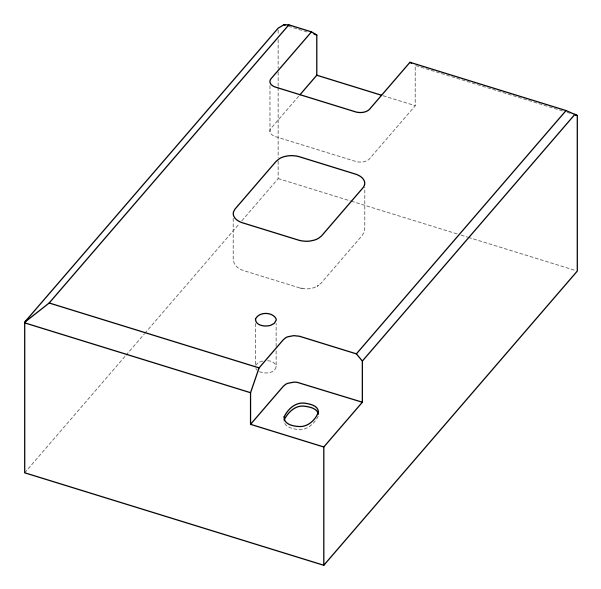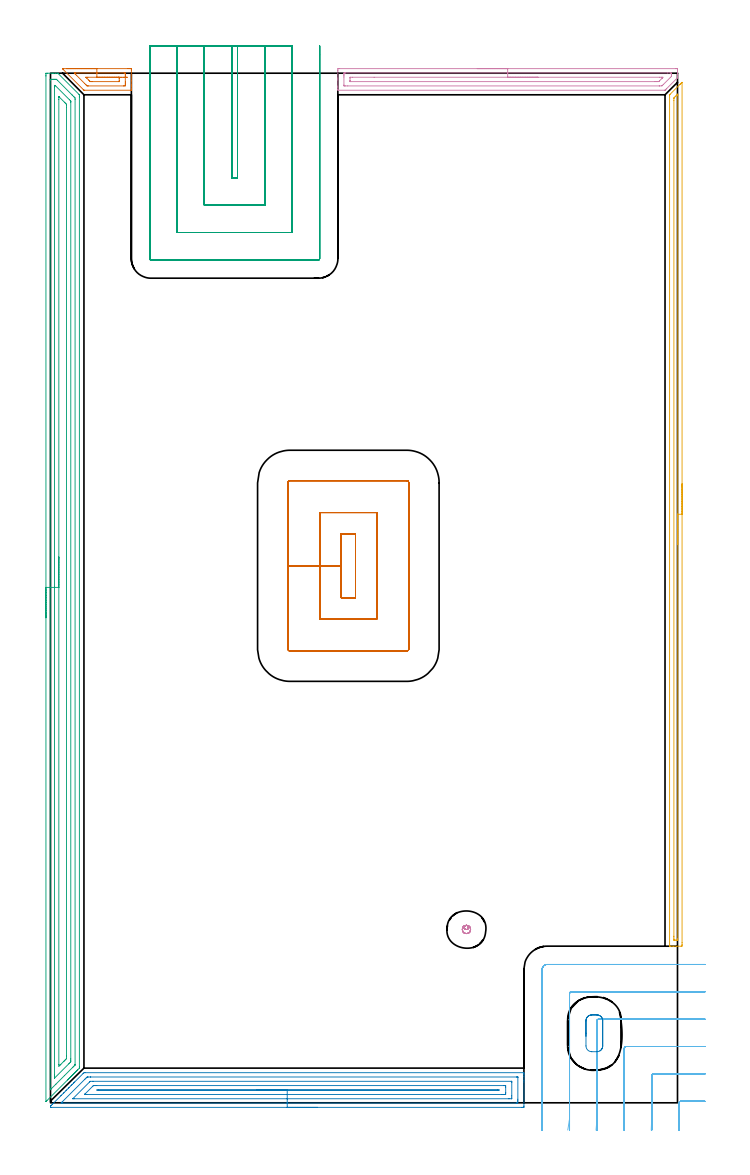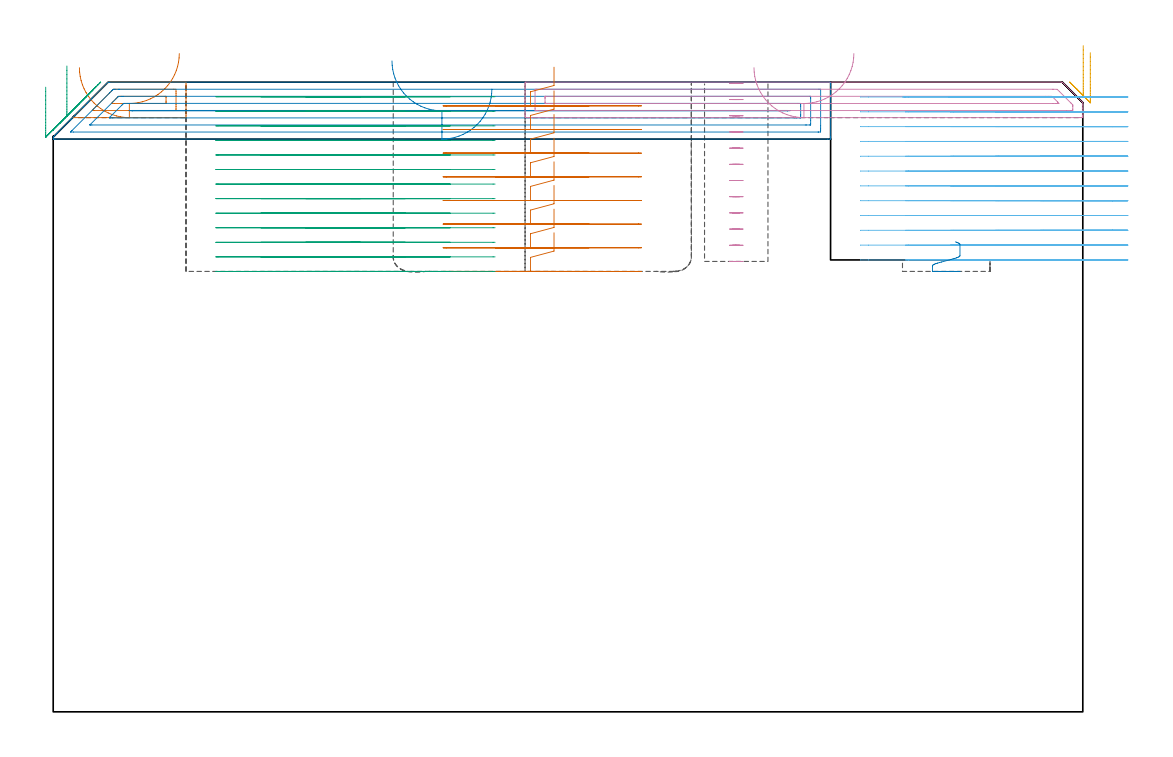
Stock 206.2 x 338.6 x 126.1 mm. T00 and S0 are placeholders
(PLAN: 10 operations, 4 tool changes, 63.5 min)
(1 AREA_MILL | FG_CHAMFER_SURFACE | UGT0205_001 | 0.66 min | 768 mm3)
(2 AREA_MILL_1 | FG_CHAMFER_SURFACE_1 | UGT0205_001 | 6.17 min | 10530 mm3)
(3 AREA_MILL_2 | FG_CHAMFER_SURFACE_2 | UGT0205_001 | 10.85 min | 19819 mm3)
(4 AREA_MILL_3 | FG_CHAMFER_SURFACE_3 | UGT0205_001 | 2.84 min | 2929 mm3)
(5 AREA_MILL_4 | FG_CHAMFER_SURFACE_4 | UGT0205_001 | 4.68 min | 2392 mm3)
(6 MILL_CORNER_NOTCH_RECTANGULAR | CORNER_NOTCH_RECTANGULAR | NXT0201_011 | Follow Part, ap 3, ae 75% | 10.64 min | 91709 mm3)
(7 MILL_RECTANGULAR_POCKET | POCKET_RECTANGULAR_STRAIGHT | UGT0201_095 | Follow Part, ap 5, ae 75% | 6.86 min | 167754 mm3)
(8 MILL_RECTANGULAR_POCKET_1 | POCKET_RECTANGULAR_STRAIGHT_1 | NXT0201_011 | Follow Part, ap 3, ae 75% | 0.17 min | 850 mm3)
(9 MILL_SLOT | SLOT_PARTIAL_RECTANGULAR | NXT0201_011 | Follow Part, ap 3, ae 75% | 20.01 min | 172551 mm3)
(10 MILL_BLIND_HOLE_FROM_SOLID_MATERIAL | STEP1POCKET | UGT0201_128 | Spiral | 0.62 min | 4583 mm3)
(TOOL UGT0205_001 | Chamfer Mill 20 x 3 x 45 deg. | D20 FL50 Z2)
(TOOL NXT0201_011 | ENDMILL 12mm [2P460-1200-NA 1630] | D12 FL38 Z6)
(TOOL UGT0201_095 | End mill 20 mm | D20 R3 FL38 Z4)
(TOOL UGT0201_128 | Carbide End Mill 10.0 | D10 FL15 Z4)
(OP 1 AREA_MILL)
G17 G21 G94 G90
T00 M6
G54
G17 G0 G90 X5.25 Y340.1 S1061 M3
G43 Z136.1 H0
Z129.
G94 G1 X5.288 Z128.128 F250.
X5.402 Z127.263
X5.591 Z126.412
X5.853 Z125.58
X6.187 Z124.774
X6.59 Z124.
X7.058 Z123.264
X7.59 Z122.572
X8.179 Z121.929
X8.822 Z121.34
X9.514 Z120.808
X10.25 Z120.34
X11.024 Z119.937
X11.83 Z119.603
X12.662 Z119.341
X13.514 Z119.152
X14.378 Z119.038
X15.25 Z119.
X25.507
X25.976 Y340.099 Z119.001
X26.439 Y340.095 Z119.003
X26.59 Y340.092 Z119.006
X26.6 Y339.638 Z119.459
Y336.109 Z122.986
Y334.695 Z124.401
Y334.344 Z124.75
Y333.644 Z125.456
Y333.367 Z125.732
X26.593 Y333.008 Z126.083
X26.592 Y333.003 Z126.088
X26.424 Y333. Z126.1
X11.228
X11.004 Y333.004 Z126.089
X10.992 Y333.011 Z126.083
X10.8 Y333.199 Z125.899
X10.781 Y333.218 Z125.88
X4.077 Y339.923 Z119.176
X3.929 Y340.079 Z119.02
X3.914 Y340.098 Z119.001
X4.077 Y340.1 Z119.
X15.25
Y338.686 Z120.414
X24.188 Y338.685 Z120.415
X24.26
X24.566 Y338.679 Z120.421
X24.59 Y338.579 Z120.521
X24.597 Y338.352 Z120.748
X24.599 Y337.873 Z121.227
X24.6 Y337.467 Z121.633
Y335.702 Z123.398
X24.599 Y335.227 Z123.873
X24.598 Y334.822 Z124.278
X24.59 Y334.421 Z124.679
X24.188 Y334.415 Z124.685
X24.117
X12.498
X12.087 Y334.42 Z124.68
X12.04 Y334.422 Z124.678
X11.956 Y334.5 Z124.6
X11.83 Y334.622 Z124.478
X11.675 Y334.775 Z124.325
X11.223 Y335.227 Z123.873
X8.577 Y337.873 Z121.227
X8.1 Y338.353 Z120.747
X7.879 Y338.582 Z120.518
X7.801 Y338.679 Z120.421
X8.1 Y338.685 Z120.415
X8.171
X15.25 Y338.686 Z120.414
Y337.272 Z121.828
X22.4 Y337.271 Z121.829
X22.495 Y337.27 Z121.83
X22.57 Y337.267 Z121.833
X22.586 Y337.265 Z121.835
X22.59 Y337.243 Z121.857
X22.595 Y337.188 Z121.912
X22.599 Y336.991 Z122.109
X22.6 Y336.794 Z122.306
X22.599 Y336.109 Z122.991
X22.598 Y335.914 Z123.186
X22.59 Y335.847 Z123.253
X22.587 Y335.835 Z123.265
X22.577 Y335.833 Z123.267
X22.542 Y335.831 Z123.269
X22.4 Y335.829 Z123.271
X13.746
X13.462 Y335.83 Z123.27
X13.179 Y335.833 Z123.267
X13.099 Y335.835 Z123.265
X13.067 Y335.844 Z123.256
X13.046 Y335.862 Z123.238
X12.959 Y335.944 Z123.156
X12.791 Y336.109 Z122.991
X12.569 Y336.33 Z122.77
X11.909 Y336.991 Z122.109
X11.675 Y337.228 Z121.872
X11.646 Y337.265 Z121.835
X11.647 Y337.266 Z121.834
X11.675 Y337.267 Z121.833
X12.285 Y337.271 Z121.829
X15.25 Y337.272 Z121.828
X16.122 Z121.866
X16.986 Z121.98
X17.838 Z122.169
X18.67 Z122.432
X19.476 Z122.765
X20.25 Z123.168
X20.986 Z123.637
X21.678 Z124.168
X22.321 Z124.757
X22.91 Z125.401
X23.441 Z126.093
X23.91 Z126.828
X24.313 Z127.602
X24.647 Z128.408
X24.909 Z129.24
X25.098 Z130.092
X25.212 Z130.957
X25.25 Z131.828
G0 Z136.1
M5
M2
(OP 2 AREA_MILL_1)
G17 G21 G94 G90
T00 M6
G54
G17 G0 G90 X87.85 Y-1.5 S1061 M3
G43 Z136.1 H0
Z124.7
G94 G1 X87.812 Z123.828 F250.
X87.698 Z122.964
X87.509 Z122.112
X87.247 Z121.28
X86.913 Z120.474
X86.51 Z119.7
X86.042 Z118.964
X85.51 Z118.272
X84.921 Z117.629
X84.278 Z117.04
X83.586 Z116.508
X82.85 Z116.04
X82.076 Z115.637
X81.27 Z115.303
X80.438 Z115.041
X79.586 Z114.852
X78.722 Z114.738
X77.85 Z114.7
X0.38
X0.166 Y-1.499 Z114.701
X0.059 Y-1.496 Z114.704
X0.003 Y-1.492 Z114.707
X0.01 Y-1.098 Z115.101
X0.027 Y-1.077 Z115.122
X0.166 Y-0.933 Z115.264
X0.314 Y-0.783 Z115.412
X0.612 Y-0.488 Z115.712
X0.902 Y-0.197 Z116.002
X3.407 Y2.307 Z118.507
X3.54 Y2.441 Z118.638
X3.588 Y2.489 Z118.688
X4.248 Y3.148 Z119.348
X4.419 Y3.321 Z119.517
X5.09 Y3.99 Z120.19
X5.298 Y4.2 Z120.396
X5.931 Y4.831 Z121.031
X5.97 Y4.87 Z121.069
X6.178 Y5.079 Z121.276
X6.772 Y5.672 Z121.872
X6.863 Y5.763 Z121.962
X7.057 Y5.959 Z122.155
X7.613 Y6.514 Z122.713
X7.755 Y6.656 Z122.855
X7.936 Y6.838 Z123.034
X10.702 Y9.604 Z125.799
X11.005 Y9.897 Z126.088
X11.327 Y9.9 Z126.1
X155.534
X155.69 Y9.894 Z126.093
X155.7 Y9.586 Z125.785
Y9.25 Z125.449
Y8.597 Z124.792
Y7.392 Z123.588
Y6.838 Z123.032
Y-1.077 Z115.121
X155.698 Y-1.356 Z114.842
X155.69 Y-1.492 Z114.706
X155.552 Y-1.499 Z114.699
X155.088 Y-1.5 Z114.7
X77.85
Y-0.086 Z116.114
X4.07 Y-0.085 Z116.115
X3.558 Y-0.079 Z116.121
X3.483 Y-0.078 Z116.122
X3.522 Y-0.035 Z116.165
X3.594 Y0.042 Z116.242
X3.682 Y0.132 Z116.332
X3.765 Y0.215 Z116.415
X11.327 Y7.778 Z123.978
X11.742 Y8.189 Z124.389
X11.904 Y8.347 Z124.547
X12.033 Y8.471 Z124.671
X12.22 Y8.479 Z124.679
X12.336 Y8.483 Z124.683
X13.113 Y8.486 Z124.686
X13.226
X153.302 Y8.485 Z124.685
X153.416
X153.663 Y8.48 Z124.68
X153.686 Y8.479 Z124.679
X153.691 Y8.463 Z124.663
X153.697 Y8.432 Z124.632
X153.699 Y8.402 Z124.602
X153.7 Y1.17 Z117.37
X153.698 Y0.682 Z116.882
X153.695 Y0.296 Z116.496
X153.682 Y-0.079 Z116.121
X153.302 Y-0.084 Z116.116
X153.188 Y-0.085 Z116.115
X77.85 Y-0.086 Z116.114
Y1.328 Z117.528
X7.755 Y1.329 Z117.529
X7.519 Y1.331 Z117.531
X7.362 Y1.333 Z117.533
X7.349 Y1.334 Z117.534
X7.361 Y1.351 Z117.551
X7.406 Y1.402 Z117.602
X7.466 Y1.466 Z117.666
X12.838 Y6.838 Z123.038
X12.976 Y6.974 Z123.174
X13.024 Y7.019 Z123.219
X13.063 Y7.052 Z123.252
X13.113 Y7.064 Z123.264
X13.771 Y7.07 Z123.27
X14.006 Y7.071 Z123.271
X151.516
X151.595 Y7.07 Z123.27
X151.657 Y7.067 Z123.267
X151.69 Y7.064 Z123.264
X151.692 Y7.019 Z123.219
X151.697 Y6.838 Z123.038
X151.7 Y6.658 Z122.858
Y2.26 Z118.46
X151.696 Y1.562 Z117.762
X151.693 Y1.388 Z117.588
X151.685 Y1.335 Z117.535
X151.634 Y1.333 Z117.533
X151.516 Y1.331 Z117.531
X150.86 Y1.329 Z117.529
X150.623 Y1.328 Z117.528
X77.85
Y2.743 Z118.943
X11.914
X11.492 Y2.745 Z118.945
X11.327 Y2.747 Z118.947
X11.24 Y2.75 Z118.95
X11.276 Y2.817 Z119.017
X11.288 Y2.834 Z119.034
X11.327 Y2.878 Z119.078
X13.766 Y5.316 Z121.516
X14.006 Y5.553 Z121.753
X14.094 Y5.634 Z121.834
X14.125 Y5.65 Z121.85
X14.16 Y5.652 Z121.852
X14.314 Y5.655 Z121.855
X14.899 Y5.657 Z121.857
X15.205
X149.144
X149.569 Y5.653 Z121.853
X149.658 Y5.65 Z121.85
X149.69 Y5.648 Z121.848
X149.693 Y5.605 Z121.805
X149.696 Y5.506 Z121.706
X149.7 Y5.109 Z121.309
Y3.351 Z119.551
Y3.321 Z119.521
X149.693 Y2.896 Z119.096
X149.69 Y2.79 Z118.99
X149.682 Y2.749 Z118.949
X149.619 Y2.748 Z118.948
X149.422 Y2.745 Z118.945
X148.837 Y2.743 Z118.943
X148.531
X77.85
Y4.157 Z120.357
X15.835 Y4.158 Z120.358
X15.792 Y4.159 Z120.359
X15.205 Y4.2 Z120.4
X15.75 Y4.241 Z120.441
X15.792 Y4.242 Z120.442
X147.009
X147.052 Y4.241 Z120.441
X147.6 Y4.2 Z120.4
X147.093 Y4.159 Z120.359
X147.052 Y4.158 Z120.358
X77.85 Y4.157 Z120.357
X76.978 Z120.395
X76.114 Z120.509
X75.262 Z120.698
X74.43 Z120.96
X73.624 Z121.294
X72.85 Z121.697
X72.114 Z122.165
X71.422 Z122.696
X70.779 Z123.286
X70.19 Z123.929
X69.658 Z124.621
X69.19 Z125.357
X68.787 Z126.131
X68.453 Z126.937
X68.191 Z127.769
X68.002 Z128.62
X67.888 Z129.485
X67.85 Z130.357
G0 Z136.1
M5
M2
(OP 3 AREA_MILL_2)
G17 G21 G94 G90
T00 M6
G54
G17 G0 G90 X-1.5 Y159.5 S1061 M3
G43 Z136.1 H0
Z125.1
G94 G1 Y159.538 Z124.228 F250.
Y159.652 Z123.364
Y159.841 Z122.512
Y160.103 Z121.68
Y160.437 Z120.874
Y160.84 Z120.1
Y161.308 Z119.364
Y161.84 Z118.672
Y162.429 Z118.029
Y163.072 Z117.44
Y163.764 Z116.909
Y164.5 Z116.44
Y165.274 Z116.037
Y166.08 Z115.703
Y166.912 Z115.441
Y167.764 Z115.252
Y168.628 Z115.138
Y169.5 Z115.1
Y337.679
X-1.499 Y337.976 Z115.101
X-1.492 Y338.565 Z115.103
X-1.491 Y338.593 Z115.105
X-0.905 Y338.6 Z115.69
X0.526 Z117.122
X0.879 Z117.474
X1.585 Z118.185
X2.217 Z118.816
X2.311 Y338.599 Z118.91
X2.4 Y338.59 Z118.996
X2.493 Y338.508 Z119.092
X9.365 Y331.635 Z125.963
X9.498 Y331.495 Z126.087
X9.5 Y330.826 Z126.1
Y11.749
X9.499 Y11.399 Z126.097
X8.956 Y10.855 Z125.555
X8.905 Y10.803 Z125.501
X8.854 Y10.753 Z125.453
X8.658 Y10.557 Z125.257
X8.607 Y10.506 Z125.204
X8.557 Y10.457 Z125.156
X8.36 Y10.26 Z124.959
X8.31 Y10.209 Z124.907
X8.26 Y10.16 Z124.859
X8.062 Y9.962 Z124.661
X8.013 Y9.911 Z124.61
X7.964 Y9.863 Z124.563
X7.764 Y9.664 Z124.363
X7.716 Y9.614 Z124.313
X7.667 Y9.567 Z124.266
X7.466 Y9.366 Z124.065
X7.418 Y9.317 Z124.015
X7.371 Y9.27 Z123.97
X7.168 Y9.068 Z123.767
X7.121 Y9.02 Z123.718
X7.074 Y8.974 Z123.673
X6.87 Y8.77 Z123.469
X6.824 Y8.723 Z123.421
X6.778 Y8.677 Z123.377
X6.572 Y8.472 Z123.171
X6.527 Y8.425 Z123.124
X6.481 Y8.381 Z123.08
X6.274 Y8.174 Z122.873
X6.229 Y8.128 Z122.827
X6.184 Y8.084 Z122.783
X5.977 Y7.876 Z122.576
X5.932 Y7.831 Z122.529
X5.888 Y7.787 Z122.487
X5.679 Y7.578 Z122.278
X5.635 Y7.534 Z122.232
X-1.174 Y0.726 Z115.426
X-1.35 Y0.548 Z115.247
X-1.475 Y0.428 Z115.123
X-1.494 Y0.417 Z115.103
X-1.499 Y0.428 Z115.099
X-1.5 Y169.5 Z115.1
X-0.086 Z116.514
X-0.085 Y336.335 Z116.515
X-0.082 Y336.481 Z116.518
X-0.079 Y336.576 Z116.521
X-0.072 Y336.591 Z116.528
X-0.063 Y336.594 Z116.537
X-0.013 Y336.597 Z116.587
X0.469 Y336.6 Z117.069
X0.879 Z117.479
X1.361 Y336.599 Z117.961
X1.771 Y336.594 Z118.371
X1.907 Y336.59 Z118.507
X1.953 Y336.586 Z118.553
X1.99 Y336.553 Z118.59
X2.065 Y336.482 Z118.665
X2.362 Y336.189 Z118.962
X7.121 Y331.429 Z123.721
X7.721 Y330.826 Z124.321
X8.013 Y330.525 Z124.613
X8.079 Y330.439 Z124.679
X8.086 Y329.932 Z124.686
X8.085 Y12.643 Z124.685
Y12.571
X8.082 Y12.497 Z124.682
X8.079 Y12.452 Z124.679
X8.064 Y12.425 Z124.664
X8.013 Y12.369 Z124.613
X7.706 Y12.057 Z124.306
X7.4 Y11.749 Z124.
X4.585 Y8.935 Z121.185
X1.771 Y6.12 Z118.371
X0.249 Y4.599 Z116.849
X0.117 Y4.469 Z116.717
X-0.013 Y4.343 Z116.587
X-0.059 Y4.303 Z116.541
X-0.079 Y4.295 Z116.521
X-0.086 Y4.599 Z116.515
Y169.5 Z116.514
X1.328 Z117.928
X1.329 Y333.95 Z117.929
X1.331 Y334.401 Z117.931
X1.333 Y334.531 Z117.933
X1.335 Y334.588 Z117.935
X1.373 Y334.592 Z117.973
X1.43 Y334.596 Z118.03
X1.468 Y334.594 Z118.068
X1.496 Y334.59 Z118.096
X1.535 Y334.555 Z118.135
X1.699 Y334.401 Z118.299
X6.229 Y329.871 Z122.829
X6.642 Y329.449 Z123.242
X6.665 Y329.424 Z123.265
X6.667 Y329.382 Z123.267
X6.67 Y329.304 Z123.27
X6.671 Y329.186 Z123.271
Y329.038
Y14.43
X6.67 Y13.989 Z123.27
X6.666 Y13.537 Z123.266
X6.665 Y13.486 Z123.265
X6.631 Y13.442 Z123.231
X6.566 Y13.371 Z123.166
X6.482 Y13.283 Z123.082
X6.229 Y13.029 Z122.829
X6.037 Y12.836 Z122.637
X1.375 Y8.174 Z117.975
X1.359 Y8.16 Z117.959
X1.349 Y8.153 Z117.949
X1.338 Y8.148 Z117.938
X1.335 Y8.157 Z117.935
X1.332 Y8.174 Z117.932
X1.33 Y8.218 Z117.93
X1.329 Y8.617 Z117.929
X1.328 Y9.068 Z117.928
Y169.5
X2.743 Z119.343
Y329.932
X2.745 Y330.744 Z119.345
X2.747 Y330.826 Z119.347
X2.75 Y330.887 Z119.35
X2.767 Y330.878 Z119.367
X2.777 Y330.872 Z119.377
X2.825 Y330.826 Z119.425
X4.613 Y329.038 Z121.213
X4.78 Y328.868 Z121.38
X5.115 Y328.524 Z121.715
X5.25 Y328.372 Z121.85
X5.253 Y328.326 Z121.853
X5.256 Y328.226 Z121.856
X5.257 Y328.145 Z121.857
Y327.331
Y15.324
X5.251 Y14.517 Z121.851
X5.174 Y14.43 Z121.774
X4.812 Y14.063 Z121.412
X4.446 Y13.695 Z121.046
X4.367 Y13.616 Z120.967
X3.394 Y12.643 Z119.994
X3.183 Y12.433 Z119.783
X3.026 Y12.279 Z119.626
X2.75 Y12.011 Z119.35
X2.744 Y12.562 Z119.344
X2.743 Y12.643 Z119.343
Y169.5
Y170.372 Z119.381
Y171.236 Z119.495
Y172.088 Z119.683
Y172.92 Z119.946
Y173.726 Z120.28
Y174.5 Z120.682
Y175.236 Z121.151
Y175.928 Z121.682
Y176.571 Z122.272
Y177.16 Z122.915
Y177.692 Z123.607
Y178.16 Z124.343
Y178.563 Z125.116
Y178.897 Z125.922
Y179.159 Z126.754
Y179.348 Z127.606
Y179.462 Z128.471
Y179.5 Z129.343
G0 Z136.1
M5
M2
(OP 4 AREA_MILL_3)
G17 G21 G94 G90
T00 M6
G54
G17 G0 G90 X140.35 Y340.1 S1061 M3
G43 Z136.1 H0
Z129.
G94 G1 X140.388 Z128.128 F250.
X140.502 Z127.263
X140.691 Z126.412
X140.953 Z125.58
X141.287 Z124.774
X141.69 Z124.
X142.158 Z123.264
X142.69 Z122.572
X143.279 Z121.929
X143.922 Z121.34
X144.614 Z120.808
X145.35 Z120.34
X146.124 Z119.937
X146.93 Z119.603
X147.762 Z119.341
X148.614 Z119.152
X149.478 Z119.038
X150.35 Z119.
X205.611
X205.824 Y340.098 Z119.002
X206.198 Y340.091 Z119.005
X206.2 Y339.922 Z119.175
Y339.638 Z119.459
Y339.04 Z120.056
Y338.756 Z120.34
Y338.187 Z120.912
Y337.56 Z121.539
X206.193 Y337.093 Z122.003
X206.188 Y337.086 Z122.01
X206.092 Y336.991 Z122.107
X202.491 Y333.39 Z125.707
X202.144 Y333.045 Z126.052
X202.094 Y333.005 Z126.091
X202.046 Y333. Z126.1
X94.644
X94.51 Y333.006 Z126.093
X94.5 Y333.298 Z125.801
Y333.776 Z125.323
Y334.344 Z124.75
Y336.393 Z122.704
Y336.991 Z122.103
Y339.339 Z119.757
X94.503 Y339.638 Z119.459
X94.509 Y340.091 Z119.005
X94.628 Y340.094 Z119.003
X95.089 Y340.1 Z119.
X150.35
Y338.686 Z120.414
X202.937
X203.828 Y338.685 Z120.415
X203.9 Y338.684 Z120.416
X204.19 Y338.677 Z120.423
X204.194 Y338.586 Z120.514
X204.198 Y338.389 Z120.711
X204.199 Y337.873 Z121.227
X204.197 Y337.689 Z121.411
X204.194 Y337.598 Z121.502
X204.19 Y337.553 Z121.547
X204.172 Y337.533 Z121.567
X203.828 Y337.178 Z121.922
X201.517 Y334.868 Z124.232
X201.154 Y334.509 Z124.591
X201.068 Y334.43 Z124.67
X200.263 Y334.416 Z124.684
X200.192 Y334.415 Z124.685
X97.763 Y334.414 Z124.686
X96.872 Y334.415 Z124.685
X96.8 Y334.416 Z124.684
X96.51 Y334.423 Z124.677
X96.507 Y334.514 Z124.586
X96.502 Y334.711 Z124.389
X96.5 Y337.359 Z121.741
X96.501 Y337.873 Z121.227
X96.502 Y338.239 Z120.861
X96.51 Y338.609 Z120.491
X96.522 Y338.679 Z120.421
X96.565 Y338.681 Z120.419
X96.667 Y338.684 Z120.416
X96.872 Y338.686 Z120.414
X96.943
X150.35
Y337.272 Z121.828
X200.263 Y337.271 Z121.829
X200.872 Y337.27 Z121.83
X201.154 Y337.268 Z121.832
X201.42 Y337.265 Z121.835
X201.189 Y336.991 Z122.109
X201.173 Y336.973 Z122.127
X200.263 Y336.062 Z123.038
X200.089 Y335.896 Z123.204
X200.028 Y335.839 Z123.261
X199.958 Y335.836 Z123.264
X199.653 Y335.831 Z123.269
X199.372 Y335.829 Z123.271
X198.764
X98.655
X98.56 Y335.83 Z123.27
X98.527 Y335.833 Z123.267
X98.515 Y335.834 Z123.266
X98.51 Y335.855 Z123.245
X98.505 Y335.956 Z123.144
X98.501 Y336.109 Z122.991
X98.5 Y336.262 Z122.838
X98.504 Y336.991 Z122.109
X98.507 Y337.137 Z121.963
X98.522 Y337.265 Z121.835
X98.655 Y337.266 Z121.834
X99.264 Y337.271 Z121.829
X106.428 Y337.272 Z121.828
X150.35
X151.222 Z121.866
X152.087 Z121.98
X152.938 Z122.169
X153.77 Z122.431
X154.576 Z122.765
X155.35 Z123.168
X156.086 Z123.637
X156.778 Z124.168
X157.421 Z124.757
X158.01 Z125.401
X158.542 Z126.093
X159.01 Z126.828
X159.413 Z127.602
X159.747 Z128.408
X160.009 Z129.24
X160.198 Z130.092
X160.312 Z130.957
X160.35 Z131.828
G0 Z136.1
M5
M2
(OP 5 AREA_MILL_4)
G17 G21 G94 G90
T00 M6
G54
G17 G0 G90 X207.7 Y203.55 S1061 M3
G43 Z136.1 H0
Z132.
G94 G1 Y203.512 Z131.128 F250.
Y203.398 Z130.264
Y203.209 Z129.412
Y202.947 Z128.58
Y202.613 Z127.774
Y202.21 Z127.
Y201.741 Z126.264
Y201.21 Z125.572
Y200.621 Z124.929
Y199.978 Z124.34
Y199.286 Z123.808
Y198.55 Z123.34
Y197.776 Z122.937
Y196.97 Z122.603
Y196.138 Z122.341
Y195.286 Z122.152
Y194.421 Z122.038
Y193.55 Z122.
Y52.682
X207.699 Y52.105 Z122.001
X207.697 Y51.793
X207.692 Y51.51 Z122.003
X207.392 Y51.5 Z122.302
X205.959 Z123.737
X204.779 Z124.916
X203.818 Z125.881
X203.709 Y51.501 Z125.983
X203.699 Z125.993
X203.603 Y51.51 Z126.088
X203.6 Y51.659 Z126.1
Y331.426
X203.605 Y331.495 Z126.09
X203.63 Y331.528 Z126.066
X203.766 Y331.666 Z125.933
X206.957 Y334.859 Z122.739
X207.094 Y334.995 Z122.604
X207.251 Y335.152 Z122.446
X207.392 Y335.294 Z122.303
X207.54 Y335.441 Z122.157
X207.688 Y335.593 Z122.001
X207.694 Y335.596 Z121.995
Z121.994
X207.7 Y335.472 Z122.
Y193.55
X206.286 Z123.414
X206.285 Y53.89 Z123.415
X206.283 Y53.564 Z123.417
X206.281 Y53.525 Z123.419
X206.28 Y53.512 Z123.42
X206.258 Y53.509 Z123.442
X206.157 Y53.504 Z123.543
X206.03 Y53.501 Z123.67
X205.65 Y53.5 Z124.05
X205.157 Y53.502 Z124.543
X205.048 Y53.507 Z124.652
X205.028 Y53.509 Z124.672
X205.021 Y53.545 Z124.679
X205.018 Y53.645 Z124.682
X205.016 Y53.89 Z124.684
X205.014 Y54.541 Z124.686
Y54.782
X205.015 Y329.641 Z124.685
X205.018 Y330.288 Z124.682
X205.021 Y330.411 Z124.679
X205.027 Y330.466 Z124.673
X205.088 Y330.533 Z124.612
X205.371 Y330.819 Z124.329
X205.65 Y331.1 Z124.05
X205.811 Y331.261 Z123.889
X205.976 Y331.426 Z123.724
X206.077 Y331.524 Z123.623
X206.257 Y331.696 Z123.443
X206.279 Y331.711 Z123.421
X206.281 Y331.671 Z123.419
X206.284 Y331.426 Z123.416
X206.285 Y331.223 Z123.415
X206.286 Y193.55 Z123.414
Y192.678 Z123.452
Y191.813 Z123.566
Y190.962 Z123.755
Y190.13 Z124.017
Y189.324 Z124.351
Y188.55 Z124.754
Y187.814 Z125.223
Y187.122 Z125.754
Y186.479 Z126.343
Y185.889 Z126.986
Y185.358 Z127.679
Y184.89 Z128.414
Y184.487 Z129.188
Y184.153 Z129.994
Y183.891 Z130.826
Y183.702 Z131.678
Y183.588 Z132.543
Y183.55 Z133.414
G0 Z136.1
M5
M2
(OP 6 MILL_CORNER_NOTCH_RECTANGULAR)
G17 G21 G94 G90
T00 M6
G54
G17 G0 G90 X215.2 Y0.5 S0 M3
G43 Z136.1 H1
Z123.133
G94 G1 X212.2 F250.
X207.296 F500.
G3 X206.7 Y-0.096 R0.6
G1 Y-4.582
G2 X206.678 Y-5.981 R45.
G1 X206.585 Y-8.979 F250.
G0 Z136.1
X215.2 Y9.5
Z123.133
G1 X212.2
X198.296 F500.
G3 X197.7 Y8.904 R0.6
G1 Y-4.582
G2 X197.672 Y-6. R36.
G1 X197.554 Y-8.998 F250.
G0 Z136.1
X215.2 Y18.5
Z123.133
G1 X212.2
X189.296 F500.
G3 X188.7 Y17.904 R0.6
G1 Y-4.582
G2 X188.663 Y-6. R27.
G1 X188.505 Y-8.996 F250.
G0 Z136.1
X215.2 Y27.5
Z123.133
G1 X212.2
X180.297 F500.
G3 X179.7 Y26.903 R0.6
G1 Y-4.582
G2 X179.644 Y-6. R18.
G1 X179.408 Y-8.991 F250.
G0 Z136.1
X215.2 Y36.5
Z123.133
G1 X212.2
X171.297 F500.
G3 X170.7 Y35.903 R0.6
G1 Y-4.582
G2 X170.588 Y-6. R9.
G1 X170.115 Y-8.963 F250.
G0 Z136.1
X215.2 Y45.5
Z123.133
G1 X212.2
X163.3 F500.
G3 X161.7 Y43.9 R1.6
G1 Y-4.582
Y-7.582 F250.
G0 Z136.1
X215.2 Y0.5
Z120.167
G1 X212.2
X207.296 F500.
G3 X206.7 Y-0.096 R0.6
G1 Y-5.944
Y-5.979
X206.698 Y-8.979 F250.
G0 Z136.1
X215.2 Y9.5
Z120.167
G1 X212.2
X198.296 F500.
G3 X197.7 Y8.904 R0.6
G1 Y-5.944
Y-6.
X197.695 Y-9. F250.
G0 Z136.1
X215.2 Y18.5
Z120.167
G1 X212.2
X189.296 F500.
G3 X188.7 Y17.904 R0.6
G1 Y-5.944
Y-6.
X188.694 Y-9. F250.
G0 Z136.1
X215.2 Y27.5
Z120.167
G1 X212.2
X180.297 F500.
G3 X179.7 Y26.903 R0.6
G1 Y-5.944
Y-6.
X179.691 Y-9. F250.
G0 Z136.1
X215.2 Y36.5
Z120.167
G1 X212.2
X171.297 F500.
G3 X170.7 Y35.903 R0.6
G1 Y-5.944
Y-6.
X170.681 Y-9. F250.
G0 Z136.1
X215.2 Y45.5
Z120.167
G1 X212.2
X163.3 F500.
G3 X161.7 Y43.9 R1.6
G1 Y-5.944
Y-8.944 F250.
G0 Z136.1
X215.2 Y0.5
Z117.2
G1 X212.2
X207.296 F500.
G3 X206.7 Y-0.096 R0.6
G1 Y-5.979
Y-8.979 F250.
G0 Z136.1
X215.2 Y9.5
Z117.2
G1 X212.2
X198.296 F500.
G3 X197.7 Y8.904 R0.6
G1 Y-6.
Y-9. F250.
G0 Z136.1
X215.2 Y18.5
Z117.2
G1 X212.2
X189.296 F500.
G3 X188.7 Y17.904 R0.6
G1 Y-6.
Y-9. F250.
G0 Z136.1
X215.2 Y27.5
Z117.2
G1 X212.2
X180.297 F500.
G3 X179.7 Y26.903 R0.6
G1 Y-6.
Y-9. F250.
G0 Z136.1
X215.2 Y36.5
Z117.2
G1 X212.2
X171.297 F500.
G3 X170.7 Y35.903 R0.6
G1 Y-6.
Y-9. F250.
G0 Z136.1
X215.2 Y45.5
Z117.2
G1 X212.2
X163.3 F500.
G3 X161.7 Y43.9 R1.6
G1 Y-6.
Y-9. F250.
G0 Z136.1
X215.2 Y0.5
Z114.233
G1 X212.2
X207.296 F500.
G3 X206.7 Y-0.096 R0.6
G1 Y-5.979
Y-8.979 F250.
G0 Z136.1
X215.2 Y9.5
Z114.233
G1 X212.2
X198.296 F500.
G3 X197.7 Y8.904 R0.6
G1 Y-6.
Y-9. F250.
G0 Z136.1
X215.2 Y18.5
Z114.233
G1 X212.2
X189.296 F500.
G3 X188.7 Y17.904 R0.6
G1 Y-6.
Y-9. F250.
G0 Z136.1
X215.2 Y27.5
Z114.233
G1 X212.2
X180.297 F500.
G3 X179.7 Y26.903 R0.6
G1 Y-6.
Y-9. F250.
G0 Z136.1
X215.2 Y36.5
Z114.233
G1 X212.2
X171.297 F500.
G3 X170.7 Y35.903 R0.6
G1 Y-6.
Y-9. F250.
G0 Z136.1
X215.2 Y45.5
Z114.233
G1 X212.2
X163.3 F500.
G3 X161.7 Y43.9 R1.6
G1 Y-6.
Y-9. F250.
G0 Z136.1
X215.2 Y0.5
Z111.267
G1 X212.2
X207.296 F500.
G3 X206.7 Y-0.096 R0.6
G1 Y-5.979
Y-8.979 F250.
G0 Z136.1
X215.2 Y9.5
Z111.267
G1 X212.2
X198.296 F500.
G3 X197.7 Y8.904 R0.6
G1 Y-6.
Y-9. F250.
G0 Z136.1
X215.2 Y18.5
Z111.267
G1 X212.2
X189.296 F500.
G3 X188.7 Y17.904 R0.6
G1 Y-6.
Y-9. F250.
G0 Z136.1
X215.2 Y27.5
Z111.267
G1 X212.2
X180.297 F500.
G3 X179.7 Y26.903 R0.6
G1 Y-6.
Y-9. F250.
G0 Z136.1
X215.2 Y36.5
Z111.267
G1 X212.2
X171.297 F500.
G3 X170.7 Y35.903 R0.6
G1 Y-6.
Y-9. F250.
G0 Z136.1
X215.2 Y45.5
Z111.267
G1 X212.2
X163.3 F500.
G3 X161.7 Y43.9 R1.6
G1 Y-6.
Y-9. F250.
G0 Z136.1
X215.2 Y0.5
Z108.3
G1 X212.2
X207.296 F500.
G3 X206.7 Y-0.096 R0.6
G1 Y-5.979
Y-8.979 F250.
G0 Z136.1
X215.2 Y9.5
Z108.3
G1 X212.2
X198.296 F500.
G3 X197.7 Y8.904 R0.6
G1 Y-6.
Y-9. F250.
G0 Z136.1
X215.2 Y18.5
Z108.3
G1 X212.2
X189.296 F500.
G3 X188.7 Y17.904 R0.6
G1 Y-6.
Y-9. F250.
G0 Z136.1
X215.2 Y27.5
Z108.3
G1 X212.2
X180.297 F500.
G3 X179.7 Y26.903 R0.6
G1 Y-6.
Y-9. F250.
G0 Z136.1
X215.2 Y36.5
Z108.3
G1 X212.2
X171.297 F500.
G3 X170.7 Y35.903 R0.6
G1 Y-6.
Y-9. F250.
G0 Z136.1
X215.2 Y45.5
Z108.3
G1 X212.2
X163.3 F500.
G3 X161.7 Y43.9 R1.6
G1 Y-6.
Y-9. F250.
G0 Z136.1
X215.2 Y0.5
Z105.333
G1 X212.2
X207.296 F500.
G3 X206.7 Y-0.096 R0.6
G1 Y-5.979
Y-8.979 F250.
G0 Z136.1
X215.2 Y9.5
Z105.333
G1 X212.2
X198.296 F500.
G3 X197.7 Y8.904 R0.6
G1 Y-6.
Y-9. F250.
G0 Z136.1
X215.2 Y18.5
Z105.333
G1 X212.2
X189.296 F500.
G3 X188.7 Y17.904 R0.6
G1 Y-6.
Y-9. F250.
G0 Z136.1
X215.2 Y27.5
Z105.333
G1 X212.2
X180.297 F500.
G3 X179.7 Y26.903 R0.6
G1 Y-6.
Y-9. F250.
G0 Z136.1
X215.2 Y36.5
Z105.333
G1 X212.2
X171.297 F500.
G3 X170.7 Y35.903 R0.6
G1 Y-6.
Y-9. F250.
G0 Z136.1
X215.2 Y45.5
Z105.333
G1 X212.2
X163.3 F500.
G3 X161.7 Y43.9 R1.6
G1 Y-6.
Y-9. F250.
G0 Z136.1
X215.2 Y0.5
Z102.367
G1 X212.2
X207.296 F500.
G3 X206.7 Y-0.096 R0.6
G1 Y-5.979
Y-8.979 F250.
G0 Z136.1
X215.2 Y9.5
Z102.367
G1 X212.2
X198.296 F500.
G3 X197.7 Y8.904 R0.6
G1 Y-6.
Y-9. F250.
G0 Z136.1
X215.2 Y18.5
Z102.367
G1 X212.2
X189.296 F500.
G3 X188.7 Y17.904 R0.6
G1 Y-6.
Y-9. F250.
G0 Z136.1
X215.2 Y27.5
Z102.367
G1 X212.2
X180.297 F500.
G3 X179.7 Y26.903 R0.6
G1 Y-6.
Y-9. F250.
G0 Z136.1
X215.2 Y36.5
Z102.367
G1 X212.2
X171.297 F500.
G3 X170.7 Y35.903 R0.6
G1 Y-6.
Y-9. F250.
G0 Z136.1
X215.2 Y45.5
Z102.367
G1 X212.2
X163.3 F500.
G3 X161.7 Y43.9 R1.6
G1 Y-6.
Y-9. F250.
G0 Z136.1
X215.2 Y0.5
Z99.4
G1 X212.2
X207.296 F500.
G3 X206.7 Y-0.096 R0.6
G1 Y-5.979
Y-8.979 F250.
G0 Z136.1
X215.2 Y9.5
Z99.4
G1 X212.2
X198.296 F500.
G3 X197.7 Y8.904 R0.6
G1 Y-6.
Y-9. F250.
G0 Z136.1
X215.2 Y18.5
Z99.4
G1 X212.2
X189.296 F500.
G3 X188.7 Y17.904 R0.6
G1 Y-6.
Y-9. F250.
G0 Z136.1
X215.2 Y27.5
Z99.4
G1 X212.2
X180.297 F500.
G3 X179.7 Y26.903 R0.6
G1 Y-6.
Y-9. F250.
G0 Z136.1
X215.2 Y36.5
Z99.4
G1 X212.2
X171.297 F500.
G3 X170.7 Y35.903 R0.6
G1 Y-6.
Y-9. F250.
G0 Z136.1
X215.2 Y45.5
Z99.4
G1 X212.2
X163.3 F500.
G3 X161.7 Y43.9 R1.6
G1 Y-6.
Y-9. F250.
G0 Z136.1
X215.2 Y0.5
Z96.433
G1 X212.2
X207.296 F500.
G3 X206.7 Y-0.096 R0.6
G1 Y-5.979
Y-8.979 F250.
G0 Z136.1
X215.2 Y9.5
Z96.433
G1 X212.2
X198.296 F500.
G3 X197.7 Y8.904 R0.6
G1 Y-6.
Y-9. F250.
G0 Z136.1
X215.2 Y18.5
Z96.433
G1 X212.2
X189.296 F500.
G3 X188.7 Y17.904 R0.6
G1 Y-6.
Y-9. F250.
G0 Z136.1
X215.2 Y27.5
Z96.433
G1 X212.2
X180.297 F500.
G3 X179.7 Y26.903 R0.6
G1 Y-6.
Y-9. F250.
G0 Z136.1
X215.2 Y36.5
Z96.433
G1 X212.2
X171.297 F500.
G3 X170.7 Y35.903 R0.6
G1 Y-6.
Y-9. F250.
G0 Z136.1
X215.2 Y45.5
Z96.433
G1 X212.2
X163.3 F500.
G3 X161.7 Y43.9 R1.6
G1 Y-6.
Y-9. F250.
G0 Z136.1
X215.2 Y0.5
Z93.467
G1 X212.2
X207.296 F500.
G3 X206.7 Y-0.096 R0.6
G1 Y-5.979
Y-8.979 F250.
G0 Z136.1
X215.2 Y9.5
Z93.467
G1 X212.2
X198.296 F500.
G3 X197.7 Y8.904 R0.6
G1 Y-6.
Y-9. F250.
G0 Z136.1
X215.2 Y18.5
Z93.467
G1 X212.2
X189.296 F500.
G3 X188.7 Y17.904 R0.6
G1 Y-6.
Y-9. F250.
G0 Z136.1
X215.2 Y27.5
Z93.467
G1 X212.2
X180.297 F500.
G3 X179.7 Y26.903 R0.6
G1 Y-6.
Y-9. F250.
G0 Z136.1
X215.2 Y36.5
Z93.467
G1 X212.2
X171.297 F500.
G3 X170.7 Y35.903 R0.6
G1 Y-6.
Y-9. F250.
G0 Z136.1
X215.2 Y45.5
Z93.467
G1 X212.2
X163.3 F500.
G3 X161.7 Y43.9 R1.6
G1 Y-6.
Y-9. F250.
G0 Z136.1
X215.2 Y0.5
Z90.5
G1 X212.2
X207.296 F500.
G3 X206.7 Y-0.096 R0.6
G1 Y-5.979
Y-8.979 F250.
G0 Z136.1
X215.2 Y9.5
Z90.5
G1 X212.2
X198.296 F500.
G3 X197.7 Y8.904 R0.6
G1 Y-6.
Y-9. F250.
G0 Z136.1
X215.2 Y18.5
Z90.5
G1 X212.2
X189.296 F500.
G3 X188.7 Y17.904 R0.6
G1 Y-6.
Y-9. F250.
G0 Z136.1
X215.2 Y27.5
Z90.5
G1 X212.2
X180.297 F500.
G3 X179.7 Y26.903 R0.6
G1 Y-6.
Y-9. F250.
G0 Z136.1
X215.2 Y36.5
Z90.5
G1 X212.2
X171.297 F500.
G3 X170.7 Y35.903 R0.6
G1 Y-6.
Y-9. F250.
G0 Z136.1
X215.2 Y45.5
Z90.5
G1 X212.2
X163.3 F500.
G3 X161.7 Y43.9 R1.6
G1 Y-6.
Y-9. F250.
G0 Z136.1
M5
M2
(OP 7 MILL_RECTANGULAR_POCKET)
G17 G21 G94 G90
T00 M6
G54
G17 G0 G90 X100.3 Y173.423 S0 M3
G43 Z136.1 H0
Z129.1
G94 G1 Y187.1 Z125.435 F250.
X95.6 Z124.176
Y176.6 Z121.362
Y166.1 F500.
X100.3
Y187.1
X95.6
Y176.6
X88.6
Y159.1
X107.3
Y194.1
X88.6
Y176.6
X78.1
Y149.2
G3 X78.7 Y148.6 R0.6
G1 X117.2
G3 X117.8 Y149.2 R0.6
G1 Y204.
G3 X117.2 Y204.6 R0.6
G1 X78.7
G3 X78.1 Y204. R0.6
G1 Y176.6
Y175.6
G0 X100.3 Y173.423 Z124.362
G1 Y187.1 Z120.698 F250.
X95.6 Z119.438
Y176.6 Z116.625
Y166.1 F500.
X100.3
Y187.1
X95.6
Y176.6
X88.6
Y159.1
X107.3
Y194.1
X88.6
Y176.6
X78.1
Y149.2
G3 X78.7 Y148.6 R0.6
G1 X117.2
G3 X117.8 Y149.2 R0.6
G1 Y204.
G3 X117.2 Y204.6 R0.6
G1 X78.7
G3 X78.1 Y204. R0.6
G1 Y176.6
Y175.6
G0 X100.3 Y173.423 Z119.625
G1 Y187.1 Z115.96 F250.
X95.6 Z114.701
Y176.6 Z111.887
Y166.1 F500.
X100.3
Y187.1
X95.6
Y176.6
X88.6
Y159.1
X107.3
Y194.1
X88.6
Y176.6
X78.1
Y149.2
G3 X78.7 Y148.6 R0.6
G1 X117.2
G3 X117.8 Y149.2 R0.6
G1 Y204.
G3 X117.2 Y204.6 R0.6
G1 X78.7
G3 X78.1 Y204. R0.6
G1 Y176.6
Y175.6
G0 X100.3 Y173.423 Z114.887
G1 Y187.1 Z111.223 F250.
X95.6 Z109.963
Y176.6 Z107.15
Y166.1 F500.
X100.3
Y187.1
X95.6
Y176.6
X88.6
Y159.1
X107.3
Y194.1
X88.6
Y176.6
X78.1
Y149.2
G3 X78.7 Y148.6 R0.6
G1 X117.2
G3 X117.8 Y149.2 R0.6
G1 Y204.
G3 X117.2 Y204.6 R0.6
G1 X78.7
G3 X78.1 Y204. R0.6
G1 Y176.6
Y175.6
G0 X100.3 Y173.423 Z110.15
G1 Y187.1 Z106.485 F250.
X95.6 Z105.226
Y176.6 Z102.412
Y166.1 F500.
X100.3
Y187.1
X95.6
Y176.6
X88.6
Y159.1
X107.3
Y194.1
X88.6
Y176.6
X78.1
Y149.2
G3 X78.7 Y148.6 R0.6
G1 X117.2
G3 X117.8 Y149.2 R0.6
G1 Y204.
G3 X117.2 Y204.6 R0.6
G1 X78.7
G3 X78.1 Y204. R0.6
G1 Y176.6
Y175.6
G0 X100.3 Y173.423 Z105.412
G1 Y187.1 Z101.748 F250.
X95.6 Z100.488
Y176.6 Z97.675
Y166.1 F500.
X100.3
Y187.1
X95.6
Y176.6
X88.6
Y159.1
X107.3
Y194.1
X88.6
Y176.6
X78.1
Y149.2
G3 X78.7 Y148.6 R0.6
G1 X117.2
G3 X117.8 Y149.2 R0.6
G1 Y204.
G3 X117.2 Y204.6 R0.6
G1 X78.7
G3 X78.1 Y204. R0.6
G1 Y176.6
Y175.6
G0 X100.3 Y173.423 Z100.675
G1 Y187.1 Z97.01 F250.
X95.6 Z95.751
Y176.6 Z92.937
Y166.1 F500.
X100.3
Y187.1
X95.6
Y176.6
X88.6
Y159.1
X107.3
Y194.1
X88.6
Y176.6
X78.1
Y149.2
G3 X78.7 Y148.6 R0.6
G1 X117.2
G3 X117.8 Y149.2 R0.6
G1 Y204.
G3 X117.2 Y204.6 R0.6
G1 X78.7
G3 X78.1 Y204. R0.6
G1 Y176.6
Y175.6
G0 X100.3 Y173.423 Z95.937
G1 Y187.1 Z92.273 F250.
X95.6 Z91.013
Y176.6 Z88.2
Y166.1 F500.
X100.3
Y187.1
X95.6
Y176.6
X88.6
Y159.1
X107.3
Y194.1
X88.6
Y176.6
X78.1
Y149.2
G3 X78.7 Y148.6 R0.6
G1 X117.2
G3 X117.8 Y149.2 R0.6
G1 Y204.
G3 X117.2 Y204.6 R0.6
G1 X78.7
G3 X78.1 Y204. R0.6
G1 Y176.6
Y175.6
G0 Z136.1
M5
M2
(OP 8 MILL_RECTANGULAR_POCKET_1)
G17 G21 G94 G90
T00 M6
G54
G17 G0 G90 X180.682 Y17.078 S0 M3
G43 Z136.1 H1
Z94.115
G94 G1 X180.903 Y17.223 Z94.045 F250.
X181.177 Y17.497 Z93.941
X181.39 Y17.821 Z93.837
X181.533 Y18.181 Z93.733
X181.6 Y18.562 Z93.629
Y27.138 Z91.332
X181.533 Y27.519 Z91.228
X181.39 Y27.879 Z91.124
X181.177 Y28.203 Z91.02
X180.903 Y28.477 Z90.916
X180.579 Y28.69 Z90.813
X180.219 Y28.833 Z90.709
X179.838 Y28.9 Z90.605
X177.862 Z90.076
X177.481 Y28.833 Z89.972
X177.121 Y28.69 Z89.868
X176.797 Y28.477 Z89.764
X176.523 Y28.203 Z89.66
X176.31 Y27.879 Z89.557
X176.167 Y27.519 Z89.453
X176.1 Y27.138 Z89.349
Y27. Z89.312
Y22.85 Z88.2
Y18.7 F500.
G3 X178. Y16.8 R1.9
G1 X179.7
G3 X181.6 Y18.7 R1.9
G1 Y27.
G3 X179.7 Y28.9 R1.9
G1 X178.
G3 X176.1 Y27. R1.9
G1 Y22.85
Y21.85
G0 Z136.1
M5
M2
(OP 9 MILL_SLOT)
G17 G21 G94 G90
T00 M6
G54
G17 G0 G90 X59.6 Y347.6 S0 M3
G43 Z136.1 H1
Z123.185
G94 G1 Y344.6 F250.
Y304.2 F500.
X61.5
Y344.6
Y347.6 F250.
X50.6
Y344.6
Y295.2 F500.
X70.5
Y344.6
Y347.6 F250.
X41.6
Y344.6
Y286.2 F500.
X79.5
Y344.6
Y347.6 F250.
X32.6
Y344.6
Y277.6 F500.
G3 X33. Y277.2 R0.4
G1 X88.1
G3 X88.5 Y277.6 R0.4
G1 Y344.6
Y347.6 F250.
G0 X59.6 Z120.269
G1 Y344.6
Y304.2 F500.
X61.5
Y344.6
Y347.6 F250.
X50.6
Y344.6
Y295.2 F500.
X70.5
Y344.6
Y347.6 F250.
X41.6
Y344.6
Y286.2 F500.
X79.5
Y344.6
Y347.6 F250.
X32.6
Y344.6
Y277.6 F500.
G3 X33. Y277.2 R0.4
G1 X88.1
G3 X88.5 Y277.6 R0.4
G1 Y344.6
Y347.6 F250.
G0 X59.6 Z117.354
G1 Y344.6
Y304.2 F500.
X61.5
Y344.6
Y347.6 F250.
X50.6
Y344.6
Y295.2 F500.
X70.5
Y344.6
Y347.6 F250.
X41.6
Y344.6
Y286.2 F500.
X79.5
Y344.6
Y347.6 F250.
X32.6
Y344.6
Y277.6 F500.
G3 X33. Y277.2 R0.4
G1 X88.1
G3 X88.5 Y277.6 R0.4
G1 Y344.6
Y347.6 F250.
G0 X59.6 Z114.438
G1 Y344.6
Y304.2 F500.
X61.5
Y344.6
Y347.6 F250.
X50.6
Y344.6
Y295.2 F500.
X70.5
Y344.6
Y347.6 F250.
X41.6
Y344.6
Y286.2 F500.
X79.5
Y344.6
Y347.6 F250.
X32.6
Y344.6
Y277.6 F500.
G3 X33. Y277.2 R0.4
G1 X88.1
G3 X88.5 Y277.6 R0.4
G1 Y344.6
Y347.6 F250.
G0 X59.6 Z111.523
G1 Y344.6
Y304.2 F500.
X61.5
Y344.6
Y347.6 F250.
X50.6
Y344.6
Y295.2 F500.
X70.5
Y344.6
Y347.6 F250.
X41.6
Y344.6
Y286.2 F500.
X79.5
Y344.6
Y347.6 F250.
X32.6
Y344.6
Y277.6 F500.
G3 X33. Y277.2 R0.4
G1 X88.1
G3 X88.5 Y277.6 R0.4
G1 Y344.6
Y347.6 F250.
G0 X59.6 Z108.608
G1 Y344.6
Y304.2 F500.
X61.5
Y344.6
Y347.6 F250.
X50.6
Y344.6
Y295.2 F500.
X70.5
Y344.6
Y347.6 F250.
X41.6
Y344.6
Y286.2 F500.
X79.5
Y344.6
Y347.6 F250.
X32.6
Y344.6
Y277.6 F500.
G3 X33. Y277.2 R0.4
G1 X88.1
G3 X88.5 Y277.6 R0.4
G1 Y344.6
Y347.6 F250.
G0 X59.6 Z105.692
G1 Y344.6
Y304.2 F500.
X61.5
Y344.6
Y347.6 F250.
X50.6
Y344.6
Y295.2 F500.
X70.5
Y344.6
Y347.6 F250.
X41.6
Y344.6
Y286.2 F500.
X79.5
Y344.6
Y347.6 F250.
X32.6
Y344.6
Y277.6 F500.
G3 X33. Y277.2 R0.4
G1 X88.1
G3 X88.5 Y277.6 R0.4
G1 Y344.6
Y347.6 F250.
G0 X59.6 Z102.777
G1 Y344.6
Y304.2 F500.
X61.5
Y344.6
Y347.6 F250.
X50.6
Y344.6
Y295.2 F500.
X70.5
Y344.6
Y347.6 F250.
X41.6
Y344.6
Y286.2 F500.
X79.5
Y344.6
Y347.6 F250.
X32.6
Y344.6
Y277.6 F500.
G3 X33. Y277.2 R0.4
G1 X88.1
G3 X88.5 Y277.6 R0.4
G1 Y344.6
Y347.6 F250.
G0 X59.6 Z99.862
G1 Y344.6
Y304.2 F500.
X61.5
Y344.6
Y347.6 F250.
X50.6
Y344.6
Y295.2 F500.
X70.5
Y344.6
Y347.6 F250.
X41.6
Y344.6
Y286.2 F500.
X79.5
Y344.6
Y347.6 F250.
X32.6
Y344.6
Y277.6 F500.
G3 X33. Y277.2 R0.4
G1 X88.1
G3 X88.5 Y277.6 R0.4
G1 Y344.6
Y347.6 F250.
G0 X59.6 Z96.946
G1 Y344.6
Y304.2 F500.
X61.5
Y344.6
Y347.6 F250.
X50.6
Y344.6
Y295.2 F500.
X70.5
Y344.6
Y347.6 F250.
X41.6
Y344.6
Y286.2 F500.
X79.5
Y344.6
Y347.6 F250.
X32.6
Y344.6
Y277.6 F500.
G3 X33. Y277.2 R0.4
G1 X88.1
G3 X88.5 Y277.6 R0.4
G1 Y344.6
Y347.6 F250.
G0 X59.6 Z94.031
G1 Y344.6
Y304.2 F500.
X61.5
Y344.6
Y347.6 F250.
X50.6
Y344.6
Y295.2 F500.
X70.5
Y344.6
Y347.6 F250.
X41.6
Y344.6
Y286.2 F500.
X79.5
Y344.6
Y347.6 F250.
X32.6
Y344.6
Y277.6 F500.
G3 X33. Y277.2 R0.4
G1 X88.1
G3 X88.5 Y277.6 R0.4
G1 Y344.6
Y347.6 F250.
G0 X59.6 Z91.115
G1 Y344.6
Y304.2 F500.
X61.5
Y344.6
Y347.6 F250.
X50.6
Y344.6
Y295.2 F500.
X70.5
Y344.6
Y347.6 F250.
X41.6
Y344.6
Y286.2 F500.
X79.5
Y344.6
Y347.6 F250.
X32.6
Y344.6
Y277.6 F500.
G3 X33. Y277.2 R0.4
G1 X88.1
G3 X88.5 Y277.6 R0.4
G1 Y344.6
Y347.6 F250.
G0 X59.6 Z88.2
G1 Y344.6
Y304.2 F500.
X61.5
Y344.6
Y347.6 F250.
X50.6
Y344.6
Y295.2 F500.
X70.5
Y344.6
Y347.6 F250.
X41.6
Y344.6
Y286.2 F500.
X79.5
Y344.6
Y347.6 F250.
X32.6
Y344.6
Y277.6 F500.
G3 X33. Y277.2 R0.4
G1 X88.1
G3 X88.5 Y277.6 R0.4
G1 Y344.6
Y347.6 F250.
G0 Z136.1
M5
M2
(OP 10 MILL_BLIND_HOLE_FROM_SOLID_MATERIAL)
G17 G21 G94 G90
T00 M6
G54
G17 G0 G90 X136.8 Y57. S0 M3
G43 Z136.1 H0
Z125.858
G94 G3 X137.433 Y57.717 R0.638 F250.
X136.631 Y58.339 R0.717
X135.461 Y56.831 R1.35
X136.631 Y58.339 R-1.35
X136.046 Y57.585 R0.675
X136.8 Y57. R0.675
G0 Z122.617
G3 X137.433 Y57.717 R0.638
X136.631 Y58.339 R0.717
X135.461 Y56.831 R1.35
X136.631 Y58.339 R-1.35
X136.046 Y57.585 R0.675
X136.8 Y57. R0.675
G0 Z119.375
G3 X137.433 Y57.717 R0.638
X136.631 Y58.339 R0.717
X135.461 Y56.831 R1.35
X136.631 Y58.339 R-1.35
X136.046 Y57.585 R0.675
X136.8 Y57. R0.675
G0 Z116.133
G3 X137.433 Y57.717 R0.638
X136.631 Y58.339 R0.717
X135.461 Y56.831 R1.35
X136.631 Y58.339 R-1.35
X136.046 Y57.585 R0.675
X136.8 Y57. R0.675
G0 Z112.892
G3 X137.433 Y57.717 R0.638
X136.631 Y58.339 R0.717
X135.461 Y56.831 R1.35
X136.631 Y58.339 R-1.35
X136.046 Y57.585 R0.675
X136.8 Y57. R0.675
G0 Z109.65
G3 X137.433 Y57.717 R0.638
X136.631 Y58.339 R0.717
X135.461 Y56.831 R1.35
X136.631 Y58.339 R-1.35
X136.046 Y57.585 R0.675
X136.8 Y57. R0.675
G0 Z106.408
G3 X137.433 Y57.717 R0.638
X136.631 Y58.339 R0.717
X135.461 Y56.831 R1.35
X136.631 Y58.339 R-1.35
X136.046 Y57.585 R0.675
X136.8 Y57. R0.675
G0 Z103.167
G3 X137.433 Y57.717 R0.638
X136.631 Y58.339 R0.717
X135.461 Y56.831 R1.35
X136.631 Y58.339 R-1.35
X136.046 Y57.585 R0.675
X136.8 Y57. R0.675
G0 Z99.925
G3 X137.433 Y57.717 R0.638
X136.631 Y58.339 R0.717
X135.461 Y56.831 R1.35
X136.631 Y58.339 R-1.35
X136.046 Y57.585 R0.675
X136.8 Y57. R0.675
G0 Z96.683
G3 X137.433 Y57.717 R0.638
X136.631 Y58.339 R0.717
X135.461 Y56.831 R1.35
X136.631 Y58.339 R-1.35
X136.046 Y57.585 R0.675
X136.8 Y57. R0.675
G0 Z93.442
G3 X137.433 Y57.717 R0.638
X136.631 Y58.339 R0.717
X135.461 Y56.831 R1.35
X136.631 Y58.339 R-1.35
X136.046 Y57.585 R0.675
X136.8 Y57. R0.675
G0 Z90.2
G3 X137.433 Y57.717 R0.638
X136.631 Y58.339 R0.717
X135.461 Y56.831 R1.35
X136.631 Y58.339 R-1.35
X136.046 Y57.585 R0.675
X136.8 Y57. R0.675
G0 Z136.1
M5
M2
